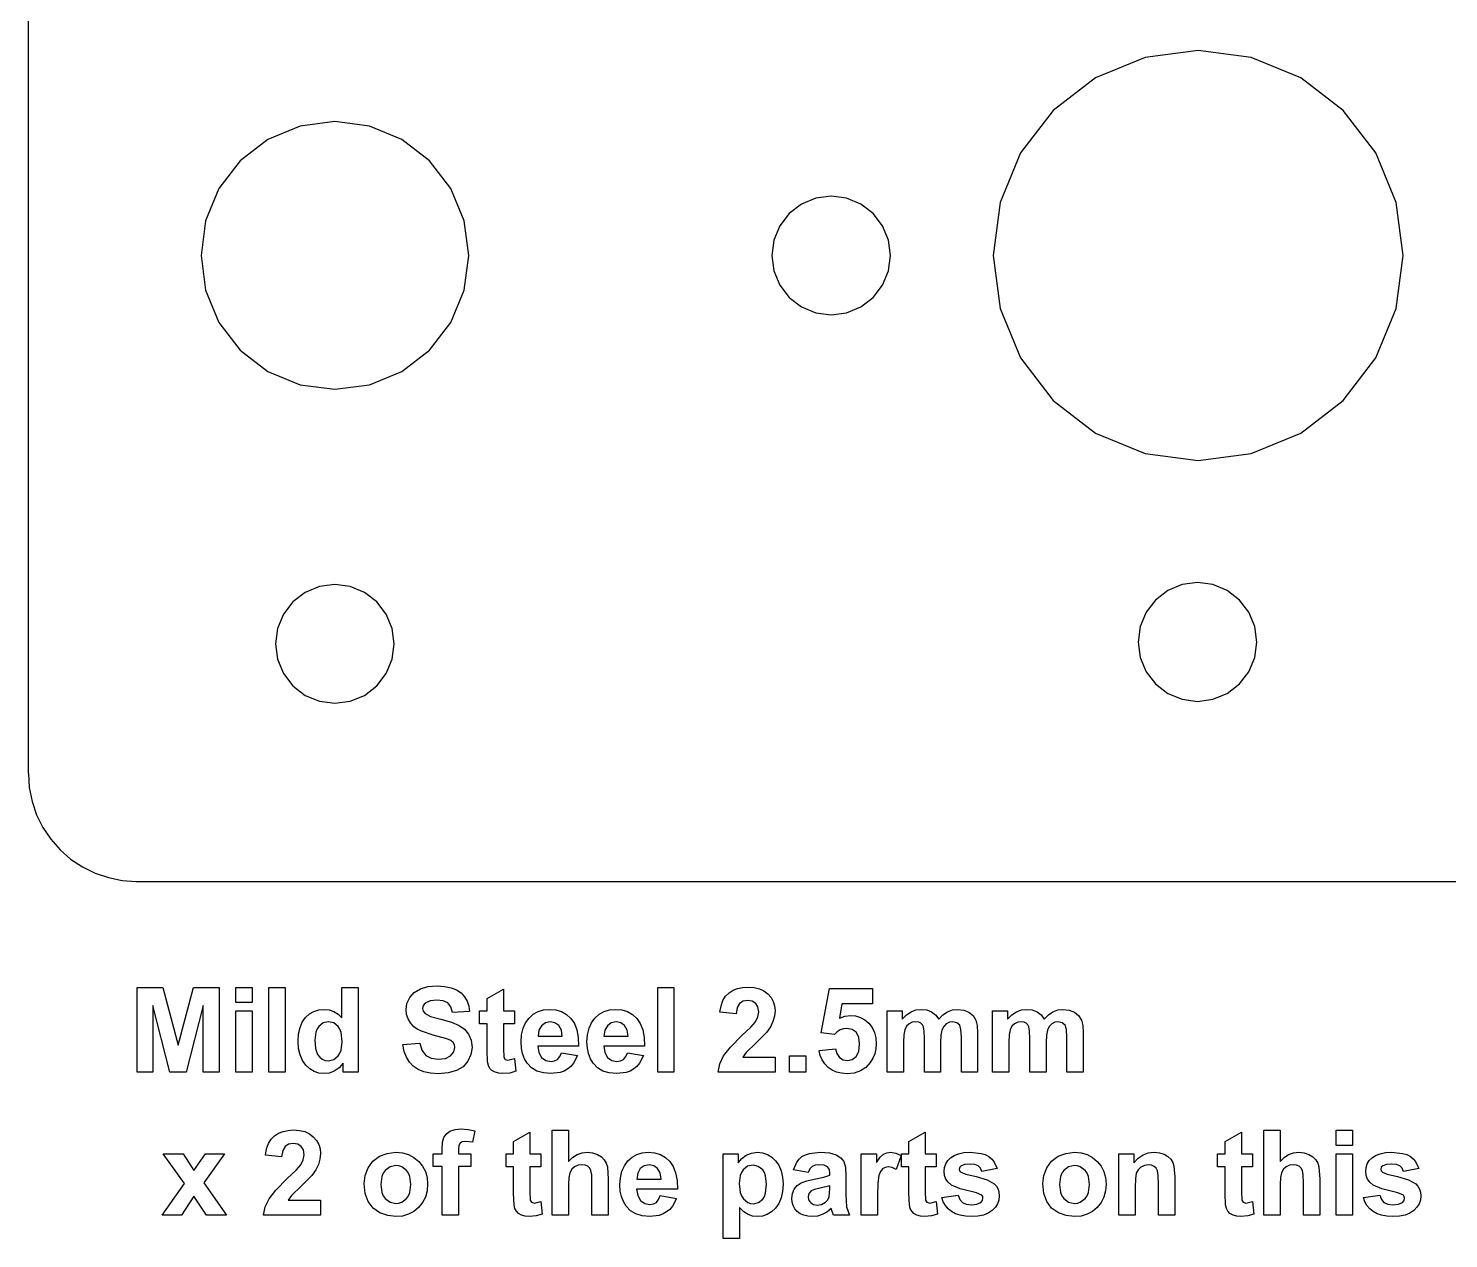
# Model space of a CAD drawing. Header units: millimetres. Extents: x -200 to 3600, y -1100 to 300.
# Drawn here: x 134.3 to 200.1, y -938 to -881.9 of the extents above; entities that cross this region are included whole.
import ezdxf

# ---------------------------------------------------------------- set-up
doc = ezdxf.new("R2010")
doc.units = ezdxf.units.MM
doc.layers.add('Layer0', color=7, linetype='CONTINUOUS', true_color=0xffffff)
doc.layers.add('Mild Steel 2.5mm', color=7, linetype='CONTINUOUS', true_color=0xffffff)

msp = doc.modelspace()

# ---------------------------------------------------------------- linework, layer by layer
at = {"layer": 'Layer0'}
for p, q in [((134.317, -916.424), (134.317, -860.982)), ((188.517, -882.924), (186.058, -883.248)), ((190.975, -883.248), (188.517, -882.924)), ((186.058, -883.248), (183.767, -884.197)), ((193.267, -884.197), (190.975, -883.248)), ((183.767, -884.197), (181.799, -885.706)), ((195.234, -885.706), (193.267, -884.197)), ((181.799, -885.706), (180.289, -887.674)), ((196.744, -887.674), (195.234, -885.706)), ((148.517, -886.224), (146.912, -886.435)), ((150.121, -886.435), (148.517, -886.224)), ((146.912, -886.435), (145.417, -887.055)), ((151.617, -887.055), (150.121, -886.435)), ((145.417, -887.055), (144.133, -888.04)), ((152.901, -888.04), (151.617, -887.055)), ((180.289, -887.674), (179.34, -889.965)), ((197.693, -889.965), (196.744, -887.674)), ((144.133, -888.04), (143.147, -889.324)), ((153.886, -889.324), (152.901, -888.04)), ((143.147, -889.324), (142.528, -890.819)), ((154.505, -890.819), (153.886, -889.324)), ((170.142, -890.042), (169.572, -890.479)), ((170.805, -889.768), (170.142, -890.042)), ((171.517, -889.674), (170.805, -889.768)), ((172.228, -889.768), (171.517, -889.674)), ((172.892, -890.042), (172.228, -889.768)), ((173.461, -890.479), (172.892, -890.042)), ((179.34, -889.965), (179.017, -892.424)), ((198.017, -892.424), (197.693, -889.965)), ((142.528, -890.819), (142.317, -892.424)), ((154.717, -892.424), (154.505, -890.819)), ((169.572, -890.479), (169.135, -891.049)), ((173.898, -891.049), (173.461, -890.479)), ((169.135, -891.049), (168.86, -891.712)), ((174.173, -891.712), (173.898, -891.049)), ((168.86, -891.712), (168.767, -892.424)), ((174.267, -892.424), (174.173, -891.712)), ((142.317, -892.424), (142.528, -894.029)), ((154.505, -894.029), (154.717, -892.424)), ((168.767, -892.424), (168.86, -893.136)), ((174.173, -893.136), (174.267, -892.424)), ((179.017, -892.424), (179.34, -894.883)), ((197.693, -894.883), (198.017, -892.424)), ((168.86, -893.136), (169.135, -893.799)), ((173.898, -893.799), (174.173, -893.136)), ((142.528, -894.029), (143.147, -895.524)), ((153.886, -895.524), (154.505, -894.029)), ((169.135, -893.799), (169.572, -894.368)), ((173.461, -894.368), (173.898, -893.799)), ((169.572, -894.368), (170.142, -894.805)), ((170.142, -894.805), (170.805, -895.08)), ((172.228, -895.08), (172.892, -894.805)), ((172.892, -894.805), (173.461, -894.368)), ((179.34, -894.883), (180.289, -897.174)), ((196.744, -897.174), (197.693, -894.883)), ((143.147, -895.524), (144.133, -896.808)), ((152.901, -896.808), (153.886, -895.524)), ((170.805, -895.08), (171.517, -895.174)), ((171.517, -895.174), (172.228, -895.08)), ((144.133, -896.808), (145.417, -897.793)), ((151.617, -897.793), (152.901, -896.808)), ((180.289, -897.174), (181.799, -899.141)), ((195.234, -899.141), (196.744, -897.174)), ((145.417, -897.793), (146.912, -898.413)), ((150.121, -898.413), (151.617, -897.793)), ((146.912, -898.413), (148.517, -898.624)), ((148.517, -898.624), (150.121, -898.413)), ((181.799, -899.141), (183.767, -900.651)), ((193.267, -900.651), (195.234, -899.141)), ((183.767, -900.651), (186.058, -901.6)), ((190.975, -901.6), (193.267, -900.651)), ((186.058, -901.6), (188.517, -901.924)), ((188.517, -901.924), (190.975, -901.6)), ((147.142, -908.042), (146.572, -908.479)), ((147.805, -907.768), (147.142, -908.042)), ((148.517, -907.674), (147.805, -907.768)), ((149.228, -907.768), (148.517, -907.674)), ((149.892, -908.042), (149.228, -907.768)), ((150.461, -908.479), (149.892, -908.042)), ((187.108, -907.952), (186.538, -908.389)), ((187.771, -907.677), (187.108, -907.952)), ((188.483, -907.584), (187.771, -907.677)), ((189.195, -907.677), (188.483, -907.584)), ((189.858, -907.952), (189.195, -907.677)), ((190.427, -908.389), (189.858, -907.952)), ((146.572, -908.479), (146.135, -909.049)), ((150.898, -909.049), (150.461, -908.479)), ((186.538, -908.389), (186.101, -908.959)), ((190.864, -908.959), (190.427, -908.389)), ((146.135, -909.049), (145.86, -909.712)), ((151.173, -909.712), (150.898, -909.049)), ((186.101, -908.959), (185.827, -909.622)), ((191.139, -909.622), (190.864, -908.959)), ((145.86, -909.712), (145.767, -910.424)), ((151.267, -910.424), (151.173, -909.712)), ((185.827, -909.622), (185.733, -910.334)), ((191.233, -910.334), (191.139, -909.622)), ((145.767, -910.424), (145.86, -911.136)), ((151.173, -911.136), (151.267, -910.424)), ((185.733, -910.334), (185.827, -911.045)), ((191.139, -911.045), (191.233, -910.334)), ((145.86, -911.136), (146.135, -911.799)), ((150.898, -911.799), (151.173, -911.136)), ((185.827, -911.045), (186.101, -911.709)), ((190.864, -911.709), (191.139, -911.045)), ((146.135, -911.799), (146.572, -912.368)), ((150.461, -912.368), (150.898, -911.799)), ((186.101, -911.709), (186.538, -912.278)), ((190.427, -912.278), (190.864, -911.709)), ((146.572, -912.368), (147.142, -912.805)), ((149.892, -912.805), (150.461, -912.368)), ((186.538, -912.278), (187.108, -912.715)), ((189.858, -912.715), (190.427, -912.278)), ((147.142, -912.805), (147.805, -913.08)), ((147.805, -913.08), (148.517, -913.174)), ((148.517, -913.174), (149.228, -913.08)), ((149.228, -913.08), (149.892, -912.805)), ((187.108, -912.715), (187.771, -912.99)), ((187.771, -912.99), (188.483, -913.084)), ((188.483, -913.084), (189.195, -912.99)), ((189.195, -912.99), (189.858, -912.715)), ((134.317, -916.424), (134.359, -917.076)), ((134.359, -917.076), (134.487, -917.718)), ((134.487, -917.718), (134.697, -918.337)), ((134.697, -918.337), (134.987, -918.924)), ((134.987, -918.924), (135.35, -919.468)), ((135.35, -919.468), (135.781, -919.959)), ((135.781, -919.959), (136.273, -920.391)), ((136.273, -920.391), (136.817, -920.754)), ((136.817, -920.754), (137.403, -921.043)), ((137.403, -921.043), (138.023, -921.253)), ((138.023, -921.253), (138.664, -921.381)), ((138.664, -921.381), (139.317, -921.424)), ((139.317, -921.424), (237.717, -921.424))]:
    msp.add_line(p, q, dxfattribs=at)
at = {"layer": 'Mild Steel 2.5mm'}
for p, q in [((139.351, -930.269), (139.351, -926.336)), ((139.351, -926.336), (140.54, -926.336)), ((140.54, -926.336), (141.253, -929.019)), ((141.253, -929.019), (141.959, -926.336)), ((141.959, -926.336), (143.15, -926.336)), ((143.15, -926.336), (143.15, -930.269)), ((143.933, -927.034), (143.933, -926.336)), ((143.933, -926.336), (144.687, -926.336)), ((144.687, -926.336), (144.687, -927.034)), ((145.46, -930.269), (145.46, -926.336)), ((145.46, -926.336), (146.214, -926.336)), ((146.214, -926.336), (146.214, -930.269)), ((148.846, -927.753), (148.846, -926.336)), ((148.846, -926.336), (149.599, -926.336)), ((149.599, -926.336), (149.599, -930.269)), ((152.194, -926.574), (152.477, -926.406)), ((152.477, -926.406), (152.831, -926.303)), ((152.831, -926.303), (153.251, -926.269)), ((153.251, -926.269), (153.598, -926.289)), ((153.598, -926.289), (153.9, -926.35)), ((153.9, -926.35), (154.155, -926.452)), ((154.155, -926.452), (154.365, -926.594)), ((155.569, -926.854), (156.325, -926.414)), ((156.325, -926.414), (156.325, -927.42)), ((163.475, -930.269), (163.475, -926.336)), ((163.475, -926.336), (164.229, -926.336)), ((164.229, -926.336), (164.229, -930.269)), ((166.78, -926.591), (166.968, -926.472)), ((166.968, -926.472), (167.178, -926.388)), ((167.178, -926.388), (167.411, -926.337)), ((167.411, -926.337), (167.665, -926.32)), ((167.665, -926.32), (167.941, -926.34)), ((167.941, -926.34), (168.185, -926.398)), ((168.185, -926.398), (168.398, -926.497)), ((168.398, -926.497), (168.58, -926.634)), ((171.051, -928.437), (171.437, -926.39)), ((171.437, -926.39), (173.43, -926.39)), ((173.43, -926.39), (173.43, -927.095)), ((140.867, -930.269), (140.089, -927.173)), ((140.089, -927.173), (140.089, -930.269)), ((142.412, -927.173), (141.632, -930.269)), ((142.412, -930.269), (142.412, -927.173)), ((144.687, -927.034), (143.933, -927.034)), ((151.815, -927.366), (151.858, -927.076)), ((151.858, -927.076), (151.986, -926.804)), ((151.986, -926.804), (152.194, -926.574)), ((152.606, -927.175), (152.575, -927.313)), ((152.701, -927.068), (152.606, -927.175)), ((152.934, -926.962), (152.701, -927.068)), ((153.243, -926.926), (152.934, -926.962)), ((153.536, -926.959), (153.243, -926.926)), ((153.746, -927.059), (153.536, -926.959)), ((153.884, -927.234), (153.746, -927.059)), ((154.365, -926.594), (154.53, -926.77)), ((154.53, -926.77), (154.651, -926.973)), ((154.651, -926.973), (154.727, -927.203)), ((155.569, -927.42), (155.569, -926.854)), ((166.41, -927.195), (166.498, -926.95)), ((166.498, -926.95), (166.621, -926.748)), ((166.621, -926.748), (166.78, -926.591)), ((167.271, -927.087), (167.161, -927.276)), ((167.434, -926.981), (167.271, -927.087)), ((167.646, -926.945), (167.434, -926.981)), ((167.859, -926.979), (167.646, -926.945)), ((168.021, -927.081), (167.859, -926.979)), ((168.122, -927.245), (168.021, -927.081)), ((168.58, -926.634), (168.726, -926.8)), ((168.726, -926.8), (168.829, -926.986)), ((168.829, -926.986), (168.892, -927.191)), ((172.009, -927.095), (171.891, -927.763)), ((173.43, -927.095), (172.009, -927.095)), ((143.933, -930.269), (143.933, -927.42)), ((143.933, -927.42), (144.687, -927.42)), ((144.687, -927.42), (144.687, -930.269)), ((147.009, -927.943), (147.158, -927.732)), ((147.158, -927.732), (147.34, -927.568)), ((147.34, -927.568), (147.544, -927.45)), ((147.544, -927.45), (147.77, -927.379)), ((147.77, -927.379), (148.019, -927.356)), ((148.019, -927.356), (148.25, -927.38)), ((148.25, -927.38), (148.465, -927.455)), ((148.465, -927.455), (148.663, -927.579)), ((148.663, -927.579), (148.846, -927.753)), ((151.838, -927.591), (151.815, -927.366)), ((151.906, -927.798), (151.838, -927.591)), ((152.019, -927.986), (151.906, -927.798)), ((152.575, -927.313), (152.604, -927.442)), ((152.604, -927.442), (152.693, -927.551)), ((152.693, -927.551), (152.95, -927.68)), ((152.95, -927.68), (153.422, -927.814)), ((153.422, -927.814), (153.926, -927.953)), ((153.964, -927.495), (153.884, -927.234)), ((154.758, -927.46), (153.964, -927.495)), ((154.727, -927.203), (154.758, -927.46)), ((155.223, -928.021), (155.223, -927.42)), ((155.223, -927.42), (155.569, -927.42)), ((156.325, -927.42), (156.84, -927.42)), ((156.84, -927.42), (156.84, -928.021)), ((157.352, -927.976), (157.514, -927.757)), ((157.514, -927.757), (157.711, -927.581)), ((157.711, -927.581), (157.933, -927.456)), ((157.933, -927.456), (158.179, -927.381)), ((158.179, -927.381), (158.45, -927.356)), ((158.45, -927.356), (158.751, -927.382)), ((158.751, -927.382), (159.019, -927.46)), ((159.019, -927.46), (159.253, -927.592)), ((159.253, -927.592), (159.453, -927.775)), ((159.453, -927.775), (159.613, -928.013)), ((160.407, -927.976), (160.569, -927.757)), ((160.569, -927.757), (160.767, -927.581)), ((160.767, -927.581), (160.988, -927.456)), ((160.988, -927.456), (161.235, -927.381)), ((161.235, -927.381), (161.506, -927.356)), ((161.506, -927.356), (161.807, -927.382)), ((161.807, -927.382), (162.074, -927.46)), ((162.074, -927.46), (162.308, -927.592)), ((162.308, -927.592), (162.509, -927.775)), ((162.509, -927.775), (162.669, -928.013)), ((166.359, -927.484), (166.41, -927.195)), ((167.11, -927.559), (166.359, -927.484)), ((167.161, -927.276), (167.11, -927.559)), ((168.001, -927.93), (168.117, -927.698)), ((168.117, -927.698), (168.156, -927.468)), ((168.156, -927.468), (168.122, -927.245)), ((168.889, -927.674), (168.817, -927.92)), ((168.913, -927.415), (168.889, -927.674)), ((168.892, -927.191), (168.913, -927.415)), ((171.891, -927.763), (172.145, -927.669)), ((172.145, -927.669), (172.406, -927.637)), ((172.406, -927.637), (172.647, -927.66)), ((172.647, -927.66), (172.869, -927.728)), ((172.869, -927.728), (173.072, -927.842)), ((174.109, -927.42), (174.804, -927.42)), ((174.109, -930.269), (174.109, -927.42)), ((174.804, -927.42), (174.804, -927.809)), ((174.804, -927.809), (174.999, -927.611)), ((174.999, -927.611), (175.212, -927.469)), ((175.212, -927.469), (175.443, -927.384)), ((175.443, -927.384), (175.692, -927.356)), ((175.692, -927.356), (175.948, -927.384)), ((175.948, -927.384), (176.167, -927.468)), ((176.167, -927.468), (176.35, -927.61)), ((176.35, -927.61), (176.497, -927.809)), ((176.497, -927.809), (176.692, -927.61)), ((176.692, -927.61), (176.902, -927.468)), ((176.902, -927.468), (177.127, -927.384)), ((177.127, -927.384), (177.366, -927.356)), ((177.366, -927.356), (177.656, -927.387)), ((177.656, -927.387), (177.897, -927.483)), ((177.897, -927.483), (178.087, -927.64)), ((178.087, -927.64), (178.222, -927.857)), ((178.994, -927.42), (179.689, -927.42)), ((178.994, -930.269), (178.994, -927.42)), ((179.689, -927.42), (179.689, -927.809)), ((179.689, -927.809), (179.885, -927.611)), ((179.885, -927.611), (180.098, -927.469)), ((180.098, -927.469), (180.329, -927.384)), ((180.329, -927.384), (180.577, -927.356)), ((180.577, -927.356), (180.833, -927.384)), ((180.833, -927.384), (181.052, -927.468)), ((181.052, -927.468), (181.235, -927.61)), ((181.235, -927.61), (181.382, -927.809)), ((181.382, -927.809), (181.577, -927.61)), ((181.577, -927.61), (181.787, -927.468)), ((181.787, -927.468), (182.012, -927.384)), ((182.012, -927.384), (182.251, -927.356)), ((182.251, -927.356), (182.541, -927.387)), ((182.541, -927.387), (182.783, -927.483)), ((182.783, -927.483), (182.972, -927.64)), ((182.972, -927.64), (183.107, -927.857)), ((146.817, -928.834), (146.839, -928.493)), ((146.839, -928.493), (146.903, -928.196)), ((146.903, -928.196), (147.009, -927.943)), ((147.633, -928.412), (147.587, -928.783)), ((147.689, -928.265), (147.633, -928.412)), ((147.768, -928.146), (147.689, -928.265)), ((147.971, -927.986), (147.768, -928.146)), ((148.218, -927.932), (147.971, -927.986)), ((148.469, -927.986), (148.218, -927.932)), ((148.671, -928.148), (148.469, -927.986)), ((148.749, -928.273), (148.671, -928.148)), ((148.804, -928.433), (148.749, -928.273)), ((148.848, -928.855), (148.804, -928.433)), ((152.178, -928.158), (152.019, -927.986)), ((152.33, -928.268), (152.178, -928.158)), ((152.53, -928.37), (152.33, -928.268)), ((153.074, -928.547), (152.53, -928.37)), ((153.926, -927.953), (154.28, -928.097)), ((154.28, -928.097), (154.527, -928.27)), ((154.527, -928.27), (154.714, -928.497)), ((155.569, -928.021), (155.223, -928.021)), ((155.569, -929.263), (155.569, -928.021)), ((156.84, -928.021), (156.325, -928.021)), ((156.325, -928.021), (156.325, -929.169)), ((157.167, -928.531), (157.236, -928.234)), ((157.236, -928.234), (157.352, -927.976)), ((157.968, -928.324), (157.929, -928.6)), ((158.088, -928.112), (157.968, -928.324)), ((158.27, -927.977), (158.088, -928.112)), ((158.495, -927.932), (158.27, -927.977)), ((158.709, -927.975), (158.495, -927.932)), ((158.887, -928.103), (158.709, -927.975)), ((159.01, -928.312), (158.887, -928.103)), ((159.056, -928.6), (159.01, -928.312)), ((159.613, -928.013), (159.725, -928.307)), ((159.725, -928.307), (159.789, -928.656)), ((160.222, -928.531), (160.292, -928.234)), ((160.292, -928.234), (160.407, -927.976)), ((161.023, -928.324), (160.985, -928.6)), ((161.143, -928.112), (161.023, -928.324)), ((161.326, -927.977), (161.143, -928.112)), ((161.551, -927.932), (161.326, -927.977)), ((161.764, -927.975), (161.551, -927.932)), ((161.943, -928.103), (161.764, -927.975)), ((162.066, -928.312), (161.943, -928.103)), ((162.112, -928.6), (162.066, -928.312)), ((162.669, -928.013), (162.781, -928.307)), ((162.781, -928.307), (162.844, -928.656)), ((167.375, -928.573), (167.787, -928.175)), ((167.787, -928.175), (168.001, -927.93)), ((168.516, -928.423), (168.022, -928.925)), ((168.694, -928.166), (168.516, -928.423)), ((168.817, -927.92), (168.694, -928.166)), ((171.662, -928.525), (171.051, -928.437)), ((171.795, -928.4), (171.662, -928.525)), ((171.937, -928.31), (171.795, -928.4)), ((172.087, -928.256), (171.937, -928.31)), ((172.245, -928.238), (172.087, -928.256)), ((172.48, -928.283), (172.245, -928.238)), ((172.667, -928.419), (172.48, -928.283)), ((172.789, -928.646), (172.667, -928.419)), ((173.072, -927.842), (173.256, -928.002)), ((173.256, -928.002), (173.409, -928.198)), ((173.409, -928.198), (173.518, -928.421)), ((173.518, -928.421), (173.583, -928.672)), ((174.923, -928.297), (174.878, -928.533)), ((175.004, -928.141), (174.923, -928.297)), ((175.123, -928.026), (175.004, -928.141)), ((175.271, -927.956), (175.123, -928.026)), ((175.437, -927.932), (175.271, -927.956)), ((175.567, -927.947), (175.437, -927.932)), ((175.667, -927.991), (175.567, -927.947)), ((175.74, -928.066), (175.667, -927.991)), ((175.791, -928.171), (175.74, -928.066)), ((175.821, -928.366), (175.791, -928.171)), ((175.832, -928.708), (175.821, -928.366)), ((176.647, -928.312), (176.601, -928.552)), ((176.728, -928.148), (176.647, -928.312)), ((176.848, -928.029), (176.728, -928.148)), ((176.992, -927.956), (176.848, -928.029)), ((177.146, -927.932), (176.992, -927.956)), ((177.335, -927.973), (177.146, -927.932)), ((177.468, -928.093), (177.335, -927.973)), ((177.526, -928.292), (177.468, -928.093)), ((177.546, -928.641), (177.526, -928.292)), ((178.222, -927.857), (178.28, -928.096)), ((178.28, -928.096), (178.3, -928.447)), ((178.3, -928.447), (178.3, -930.269)), ((179.809, -928.297), (179.763, -928.533)), ((179.889, -928.141), (179.809, -928.297)), ((180.009, -928.026), (179.889, -928.141)), ((180.157, -927.956), (180.009, -928.026)), ((180.322, -927.932), (180.157, -927.956)), ((180.452, -927.947), (180.322, -927.932)), ((180.552, -927.991), (180.452, -927.947)), ((180.625, -928.066), (180.552, -927.991)), ((180.677, -928.171), (180.625, -928.066)), ((180.707, -928.366), (180.677, -928.171)), ((180.717, -928.708), (180.707, -928.366)), ((181.532, -928.312), (181.486, -928.552)), ((181.614, -928.148), (181.532, -928.312)), ((181.734, -928.029), (181.614, -928.148)), ((181.878, -927.956), (181.734, -928.029)), ((182.031, -927.932), (181.878, -927.956)), ((182.221, -927.973), (182.031, -927.932)), ((182.353, -928.093), (182.221, -927.973)), ((182.412, -928.292), (182.353, -928.093)), ((182.431, -928.641), (182.412, -928.292)), ((183.107, -927.857), (183.166, -928.096)), ((183.166, -928.096), (183.185, -928.447)), ((183.185, -928.447), (183.185, -930.269)), ((146.839, -929.168), (146.817, -928.834)), ((147.587, -928.783), (147.619, -929.176)), ((148.803, -929.24), (148.848, -928.855)), ((151.673, -928.989), (152.446, -928.914)), ((151.732, -929.3), (151.673, -928.989)), ((152.446, -928.914), (152.551, -929.252)), ((153.709, -928.718), (153.074, -928.547)), ((153.883, -928.797), (153.709, -928.718)), ((153.995, -928.889), (153.883, -928.797)), ((154.057, -928.997), (153.995, -928.889)), ((154.028, -929.33), (154.077, -929.126)), ((154.077, -929.126), (154.057, -928.997)), ((154.714, -928.497), (154.832, -928.78)), ((154.871, -929.123), (154.824, -929.451)), ((154.832, -928.78), (154.871, -929.123)), ((157.143, -928.866), (157.167, -928.531)), ((157.161, -929.15), (157.143, -928.866)), ((157.214, -929.408), (157.161, -929.15)), ((159.805, -929.062), (157.916, -929.062)), ((157.916, -929.062), (157.966, -929.36)), ((157.929, -928.6), (159.056, -928.6)), ((159.789, -928.656), (159.805, -929.062)), ((160.199, -928.866), (160.222, -928.531)), ((160.217, -929.15), (160.199, -928.866)), ((160.269, -929.408), (160.217, -929.15)), ((162.86, -929.062), (160.972, -929.062)), ((160.972, -929.062), (161.021, -929.36)), ((160.985, -928.6), (162.112, -928.6)), ((162.844, -928.656), (162.86, -929.062)), ((166.528, -929.516), (166.847, -929.103)), ((166.847, -929.103), (167.375, -928.573)), ((168.022, -928.925), (167.57, -929.36)), ((172.829, -928.962), (172.789, -928.646)), ((172.789, -929.3), (172.829, -928.962)), ((173.583, -928.672), (173.605, -928.949)), ((173.605, -928.949), (173.587, -929.185)), ((174.878, -928.533), (174.863, -928.885)), ((174.863, -928.885), (174.863, -930.269)), ((175.832, -930.269), (175.832, -928.708)), ((176.601, -928.552), (176.585, -928.901)), ((176.585, -928.901), (176.585, -930.269)), ((177.546, -930.269), (177.546, -928.641)), ((179.763, -928.533), (179.748, -928.885)), ((179.748, -928.885), (179.748, -930.269)), ((180.717, -930.269), (180.717, -928.708)), ((181.486, -928.552), (181.471, -928.901)), ((181.471, -928.901), (181.471, -930.269)), ((182.431, -930.269), (182.431, -928.641)), ((146.905, -929.464), (146.839, -929.168)), ((147.014, -929.72), (146.905, -929.464)), ((147.168, -929.938), (147.014, -929.72)), ((147.619, -929.176), (147.713, -929.443)), ((147.713, -929.443), (147.814, -929.572)), ((147.814, -929.572), (147.932, -929.664)), ((147.932, -929.664), (148.069, -929.719)), ((148.069, -929.719), (148.223, -929.738)), ((148.223, -929.738), (148.464, -929.682)), ((148.464, -929.682), (148.666, -929.516)), ((148.666, -929.516), (148.746, -929.392)), ((148.746, -929.392), (148.803, -929.24)), ((151.832, -929.57), (151.732, -929.3)), ((151.971, -929.802), (151.832, -929.57)), ((152.151, -929.994), (151.971, -929.802)), ((152.551, -929.252), (152.729, -929.486)), ((152.729, -929.486), (152.979, -929.622)), ((152.979, -929.622), (153.304, -929.668)), ((153.304, -929.668), (153.641, -929.627)), ((153.641, -929.627), (153.882, -929.506)), ((153.882, -929.506), (154.028, -929.33)), ((154.683, -929.757), (154.457, -930.014)), ((154.824, -929.451), (154.683, -929.757)), ((155.593, -929.794), (155.569, -929.263)), ((155.634, -929.96), (155.593, -929.794)), ((156.325, -929.169), (156.34, -929.576)), ((156.34, -929.576), (156.407, -929.671)), ((156.407, -929.671), (156.534, -929.708)), ((156.534, -929.708), (156.838, -929.636)), ((156.838, -929.636), (156.902, -930.221)), ((157.302, -929.641), (157.214, -929.408)), ((157.425, -929.848), (157.302, -929.641)), ((157.966, -929.36), (158.098, -929.584)), ((158.098, -929.584), (158.294, -929.723)), ((158.294, -929.723), (158.533, -929.77)), ((158.533, -929.77), (158.696, -929.746)), ((158.696, -929.746), (158.831, -929.673)), ((158.831, -929.673), (158.937, -929.547)), ((158.937, -929.547), (159.013, -929.362)), ((159.013, -929.362), (159.764, -929.488)), ((159.764, -929.488), (159.578, -929.852)), ((160.358, -929.641), (160.269, -929.408)), ((160.481, -929.848), (160.358, -929.641)), ((161.021, -929.36), (161.154, -929.584)), ((161.154, -929.584), (161.35, -929.723)), ((161.35, -929.723), (161.589, -929.77)), ((161.589, -929.77), (161.752, -929.746)), ((161.752, -929.746), (161.887, -929.673)), ((161.887, -929.673), (161.992, -929.547)), ((161.992, -929.547), (162.069, -929.362)), ((162.069, -929.362), (162.82, -929.488)), ((162.82, -929.488), (162.633, -929.852)), ((166.356, -929.882), (166.528, -929.516)), ((167.57, -929.36), (167.416, -929.569)), ((167.416, -929.569), (168.913, -929.569)), ((168.913, -929.569), (168.913, -930.269)), ((169.583, -930.269), (169.583, -929.515)), ((169.583, -929.515), (170.337, -929.515)), ((170.337, -929.515), (170.337, -930.269)), ((170.96, -929.258), (171.711, -929.18)), ((171.01, -929.492), (170.96, -929.258)), ((171.096, -929.701), (171.01, -929.492)), ((171.216, -929.885), (171.096, -929.701)), ((171.711, -929.18), (171.775, -929.408)), ((171.775, -929.408), (171.901, -929.584)), ((171.901, -929.584), (172.072, -929.695)), ((172.072, -929.695), (172.266, -929.732)), ((172.266, -929.732), (172.484, -929.684)), ((172.484, -929.684), (172.666, -929.541)), ((172.666, -929.541), (172.789, -929.3)), ((173.446, -929.619), (173.323, -929.816)), ((173.534, -929.409), (173.446, -929.619)), ((173.587, -929.185), (173.534, -929.409)), ((140.089, -930.269), (139.351, -930.269)), ((141.632, -930.269), (140.867, -930.269)), ((143.15, -930.269), (142.412, -930.269)), ((144.687, -930.269), (143.933, -930.269)), ((146.214, -930.269), (145.46, -930.269)), ((147.351, -930.111), (147.168, -929.938)), ((147.553, -930.234), (147.351, -930.111)), ((147.772, -930.309), (147.553, -930.234)), ((148.009, -930.333), (147.772, -930.309)), ((148.249, -930.304), (148.009, -930.333)), ((148.487, -930.214), (148.249, -930.304)), ((148.709, -930.063), (148.487, -930.214)), ((148.899, -929.85), (148.709, -930.063)), ((148.899, -930.269), (148.899, -929.85)), ((149.599, -930.269), (148.899, -930.269)), ((152.372, -930.145), (152.151, -929.994)), ((152.637, -930.253), (152.372, -930.145)), ((152.945, -930.317), (152.637, -930.253)), ((153.296, -930.339), (152.945, -930.317)), ((153.766, -930.303), (153.296, -930.339)), ((154.152, -930.195), (153.766, -930.303)), ((154.457, -930.014), (154.152, -930.195)), ((155.699, -930.088), (155.634, -929.96)), ((155.797, -930.187), (155.699, -930.088)), ((155.939, -930.265), (155.797, -930.187)), ((156.113, -930.316), (155.939, -930.265)), ((156.306, -930.333), (156.113, -930.316)), ((156.622, -930.305), (156.306, -930.333)), ((156.902, -930.221), (156.622, -930.305)), ((157.628, -930.06), (157.425, -929.848)), ((157.878, -930.212), (157.628, -930.06)), ((158.178, -930.303), (157.878, -930.212)), ((158.525, -930.333), (158.178, -930.303)), ((158.955, -930.279), (158.525, -930.333)), ((159.141, -930.212), (158.955, -930.279)), ((159.307, -930.117), (159.141, -930.212)), ((159.453, -929.997), (159.307, -930.117)), ((159.578, -929.852), (159.453, -929.997)), ((160.683, -930.06), (160.481, -929.848)), ((160.934, -930.212), (160.683, -930.06)), ((161.233, -930.303), (160.934, -930.212)), ((161.581, -930.333), (161.233, -930.303)), ((162.011, -930.279), (161.581, -930.333)), ((162.197, -930.212), (162.011, -930.279)), ((162.363, -930.117), (162.197, -930.212)), ((162.508, -929.997), (162.363, -930.117)), ((162.633, -929.852), (162.508, -929.997)), ((164.229, -930.269), (163.475, -930.269)), ((166.27, -930.269), (166.356, -929.882)), ((168.913, -930.269), (166.27, -930.269)), ((170.337, -930.269), (169.583, -930.269)), ((171.37, -930.044), (171.216, -929.885)), ((171.554, -930.172), (171.37, -930.044)), ((171.764, -930.263), (171.554, -930.172)), ((171.998, -930.318), (171.764, -930.263)), ((172.258, -930.336), (171.998, -930.318)), ((172.58, -930.304), (172.258, -930.336)), ((172.865, -930.206), (172.58, -930.304)), ((173.113, -930.043), (172.865, -930.206)), ((173.323, -929.816), (173.113, -930.043)), ((174.863, -930.269), (174.109, -930.269)), ((176.585, -930.269), (175.832, -930.269)), ((178.3, -930.269), (177.546, -930.269)), ((179.748, -930.269), (178.994, -930.269)), ((181.471, -930.269), (180.717, -930.269)), ((183.185, -930.269), (182.431, -930.269)), ((145.717, -933.215), (145.906, -933.096)), ((145.906, -933.096), (146.116, -933.011)), ((146.116, -933.011), (146.348, -932.961)), ((146.348, -932.961), (146.603, -932.944)), ((146.603, -932.944), (146.878, -932.963)), ((146.878, -932.963), (147.123, -933.022)), ((147.123, -933.022), (147.336, -933.12)), ((153.677, -933.132), (153.85, -933.004)), ((153.85, -933.004), (154.083, -932.921)), ((154.083, -932.921), (154.369, -932.893)), ((154.369, -932.893), (154.688, -932.917)), ((154.688, -932.917), (155, -932.989)), ((155, -932.989), (154.898, -933.515)), ((156.795, -933.478), (157.551, -933.038)), ((157.551, -933.038), (157.551, -934.044)), ((158.587, -936.893), (158.587, -932.96)), ((158.587, -932.96), (159.341, -932.96)), ((159.341, -932.96), (159.341, -934.406)), ((175.113, -933.478), (175.869, -933.038)), ((175.869, -933.038), (175.869, -934.044)), ((189.763, -933.478), (190.52, -933.038)), ((190.52, -933.038), (190.52, -934.044)), ((191.555, -936.893), (191.555, -932.96)), ((191.555, -932.96), (192.309, -932.96)), ((192.309, -932.96), (192.309, -934.406)), ((194.914, -933.657), (194.914, -932.96)), ((194.914, -932.96), (195.668, -932.96)), ((195.668, -932.96), (195.668, -933.657)), ((145.348, -933.819), (145.435, -933.573)), ((145.435, -933.573), (145.558, -933.372)), ((145.558, -933.372), (145.717, -933.215)), ((146.208, -933.711), (146.098, -933.9)), ((146.372, -933.604), (146.208, -933.711)), ((146.584, -933.569), (146.372, -933.604)), ((146.797, -933.603), (146.584, -933.569)), ((146.958, -933.704), (146.797, -933.603)), ((147.06, -933.869), (146.958, -933.704)), ((147.336, -933.12), (147.518, -933.258)), ((147.518, -933.258), (147.663, -933.424)), ((147.663, -933.424), (147.767, -933.61)), ((147.767, -933.61), (147.829, -933.814)), ((153.492, -933.829), (153.511, -933.515)), ((153.511, -933.515), (153.569, -933.292)), ((153.569, -933.292), (153.677, -933.132)), ((154.264, -933.66), (154.246, -933.842)), ((154.317, -933.549), (154.264, -933.66)), ((154.411, -933.491), (154.317, -933.549)), ((154.552, -933.472), (154.411, -933.491)), ((154.898, -933.515), (154.552, -933.472)), ((156.795, -934.044), (156.795, -933.478)), ((175.113, -934.044), (175.113, -933.478)), ((189.763, -934.044), (189.763, -933.478)), ((195.668, -933.657), (194.914, -933.657)), ((141.548, -935.425), (140.564, -934.044)), ((140.564, -934.044), (141.484, -934.044)), ((141.484, -934.044), (141.988, -934.827)), ((141.988, -934.827), (142.52, -934.044)), ((143.405, -934.044), (142.439, -935.393)), ((142.52, -934.044), (143.405, -934.044)), ((145.296, -934.108), (145.348, -933.819)), ((146.047, -934.183), (145.296, -934.108)), ((146.098, -933.9), (146.047, -934.183)), ((146.938, -934.553), (147.055, -934.321)), ((147.055, -934.321), (147.094, -934.092)), ((147.094, -934.092), (147.06, -933.869)), ((147.826, -934.298), (147.755, -934.544)), ((147.85, -934.038), (147.826, -934.298)), ((147.829, -933.814), (147.85, -934.038)), ((150.058, -934.701), (150.282, -934.391)), ((150.282, -934.391), (150.583, -934.164)), ((150.583, -934.164), (150.942, -934.026)), ((150.942, -934.026), (151.341, -933.979)), ((151.341, -933.979), (151.649, -934.006)), ((151.649, -934.006), (151.929, -934.084)), ((151.929, -934.084), (152.179, -934.215)), ((152.179, -934.215), (152.4, -934.399)), ((152.4, -934.399), (152.581, -934.623)), ((153.074, -934.044), (153.492, -934.044)), ((153.074, -934.637), (153.074, -934.044)), ((153.492, -934.044), (153.492, -933.829)), ((154.246, -933.842), (154.246, -934.044)), ((154.246, -934.044), (154.809, -934.044)), ((154.809, -934.044), (154.809, -934.637)), ((156.449, -934.645), (156.449, -934.044)), ((156.449, -934.044), (156.795, -934.044)), ((157.551, -934.044), (158.066, -934.044)), ((158.066, -934.044), (158.066, -934.645)), ((159.341, -934.406), (159.532, -934.219)), ((159.532, -934.219), (159.741, -934.086)), ((159.741, -934.086), (159.968, -934.006)), ((159.968, -934.006), (160.212, -933.979)), ((160.212, -933.979), (160.46, -934.003)), ((160.46, -934.003), (160.682, -934.076)), ((160.682, -934.076), (160.865, -934.186)), ((160.865, -934.186), (160.997, -934.323)), ((160.997, -934.323), (161.086, -934.481)), ((161.934, -934.6), (162.096, -934.38)), ((162.096, -934.38), (162.293, -934.205)), ((162.293, -934.205), (162.515, -934.08)), ((162.515, -934.08), (162.761, -934.004)), ((162.761, -934.004), (163.032, -933.979)), ((163.032, -933.979), (163.333, -934.006)), ((163.333, -934.006), (163.601, -934.084)), ((163.601, -934.084), (163.835, -934.215)), ((163.835, -934.215), (164.035, -934.399)), ((164.035, -934.399), (164.195, -934.637)), ((166.506, -934.044), (167.209, -934.044)), ((166.506, -937.977), (166.506, -934.044)), ((167.209, -934.044), (167.209, -934.462)), ((167.209, -934.462), (167.37, -934.268)), ((167.37, -934.268), (167.579, -934.113)), ((167.579, -934.113), (167.825, -934.013)), ((167.825, -934.013), (168.097, -933.979)), ((168.097, -933.979), (168.336, -934.004)), ((168.336, -934.004), (168.556, -934.077)), ((168.556, -934.077), (168.757, -934.198)), ((168.757, -934.198), (168.939, -934.368)), ((168.939, -934.368), (169.091, -934.582)), ((169.92, -934.43), (170.03, -934.29)), ((170.03, -934.29), (170.16, -934.178)), ((170.16, -934.178), (170.318, -934.091)), ((170.318, -934.091), (170.51, -934.029)), ((170.51, -934.029), (170.997, -933.979)), ((170.997, -933.979), (171.437, -934.009)), ((171.437, -934.009), (171.748, -934.099)), ((171.748, -934.099), (171.959, -934.234)), ((171.959, -934.234), (172.096, -934.402)), ((172.096, -934.402), (172.171, -934.662)), ((172.907, -936.893), (172.907, -934.044)), ((172.907, -934.044), (173.608, -934.044)), ((173.608, -934.044), (173.608, -934.449)), ((173.608, -934.449), (173.778, -934.211)), ((173.778, -934.211), (173.931, -934.07)), ((173.931, -934.07), (174.084, -934.002)), ((174.084, -934.002), (174.257, -933.979)), ((174.257, -933.979), (174.51, -934.015)), ((174.51, -934.015), (174.753, -934.121)), ((174.753, -934.121), (174.52, -934.779)), ((174.766, -934.645), (174.766, -934.044)), ((174.766, -934.044), (175.113, -934.044)), ((175.869, -934.044), (176.384, -934.044)), ((176.384, -934.044), (176.384, -934.645)), ((176.819, -934.513), (176.911, -934.365)), ((176.911, -934.365), (177.039, -934.231)), ((177.039, -934.231), (177.205, -934.121)), ((177.205, -934.121), (177.412, -934.042)), ((177.412, -934.042), (177.658, -933.995)), ((177.658, -933.995), (177.946, -933.979)), ((177.946, -933.979), (178.455, -934.027)), ((178.455, -934.027), (178.654, -934.086)), ((178.654, -934.086), (178.815, -934.17)), ((178.815, -934.17), (178.946, -934.276)), ((178.946, -934.276), (179.055, -934.406)), ((179.055, -934.406), (179.206, -934.733)), ((181.5, -934.701), (181.724, -934.391)), ((181.724, -934.391), (182.025, -934.164)), ((182.025, -934.164), (182.384, -934.026)), ((182.384, -934.026), (182.783, -933.979)), ((182.783, -933.979), (183.091, -934.006)), ((183.091, -934.006), (183.371, -934.084)), ((183.371, -934.084), (183.621, -934.215)), ((183.621, -934.215), (183.842, -934.399)), ((183.842, -934.399), (184.023, -934.623)), ((184.84, -936.893), (184.84, -934.044)), ((184.84, -934.044), (185.54, -934.044)), ((185.54, -934.044), (185.54, -934.462)), ((185.54, -934.462), (185.739, -934.251)), ((185.739, -934.251), (185.962, -934.1)), ((185.962, -934.1), (186.208, -934.009)), ((186.208, -934.009), (186.479, -933.979)), ((186.479, -933.979), (186.718, -934.002)), ((186.718, -934.002), (186.935, -934.069)), ((186.935, -934.069), (187.117, -934.171)), ((187.117, -934.171), (187.248, -934.299)), ((187.248, -934.299), (187.338, -934.447)), ((189.417, -934.645), (189.417, -934.044)), ((189.417, -934.044), (189.763, -934.044)), ((190.52, -934.044), (191.035, -934.044)), ((191.035, -934.044), (191.035, -934.645)), ((192.309, -934.406), (192.5, -934.219)), ((192.5, -934.219), (192.709, -934.086)), ((192.709, -934.086), (192.936, -934.006)), ((192.936, -934.006), (193.181, -933.979)), ((193.181, -933.979), (193.428, -934.003)), ((193.428, -934.003), (193.65, -934.076)), ((193.65, -934.076), (193.834, -934.186)), ((193.834, -934.186), (193.966, -934.323)), ((193.966, -934.323), (194.055, -934.481)), ((194.914, -936.893), (194.914, -934.044)), ((194.914, -934.044), (195.668, -934.044)), ((195.668, -934.044), (195.668, -936.893)), ((196.353, -934.513), (196.444, -934.365)), ((196.444, -934.365), (196.572, -934.231)), ((196.572, -934.231), (196.738, -934.121)), ((196.738, -934.121), (196.945, -934.042)), ((196.945, -934.042), (197.192, -933.995)), ((197.192, -933.995), (197.479, -933.979)), ((197.479, -933.979), (197.988, -934.027)), ((197.988, -934.027), (198.187, -934.086)), ((198.187, -934.086), (198.348, -934.17)), ((198.348, -934.17), (198.479, -934.276)), ((198.479, -934.276), (198.588, -934.406)), ((198.588, -934.406), (198.74, -934.733)), ((146.313, -935.197), (146.724, -934.799)), ((146.724, -934.799), (146.938, -934.553)), ((147.453, -935.047), (146.96, -935.549)), ((147.632, -934.79), (147.453, -935.047)), ((147.755, -934.544), (147.632, -934.79)), ((149.873, -935.428), (149.919, -935.058)), ((149.919, -935.058), (150.058, -934.701)), ((150.759, -934.944), (150.696, -935.094)), ((150.847, -934.819), (150.759, -934.944)), ((151.072, -934.65), (150.847, -934.819)), ((151.343, -934.594), (151.072, -934.65)), ((151.485, -934.608), (151.343, -934.594)), ((151.615, -934.65), (151.485, -934.608)), ((151.838, -934.819), (151.615, -934.65)), ((151.926, -934.944), (151.838, -934.819)), ((151.988, -935.093), (151.926, -934.944)), ((152.581, -934.623), (152.71, -934.874)), ((152.71, -934.874), (152.788, -935.153)), ((153.492, -934.637), (153.074, -934.637)), ((153.492, -936.893), (153.492, -934.637)), ((154.809, -934.637), (154.246, -934.637)), ((154.246, -934.637), (154.246, -936.893)), ((156.795, -934.645), (156.449, -934.645)), ((156.795, -935.887), (156.795, -934.645)), ((158.066, -934.645), (157.551, -934.645)), ((157.551, -934.645), (157.551, -935.793)), ((159.409, -934.922), (159.358, -935.15)), ((159.497, -934.762), (159.409, -934.922)), ((159.625, -934.647), (159.497, -934.762)), ((159.783, -934.579), (159.625, -934.647)), ((159.96, -934.556), (159.783, -934.579)), ((160.11, -934.574), (159.96, -934.556)), ((160.233, -934.627), (160.11, -934.574)), ((160.325, -934.711), (160.233, -934.627)), ((160.384, -934.819), (160.325, -934.711)), ((160.416, -935.022), (160.384, -934.819)), ((160.427, -935.388), (160.416, -935.022)), ((161.086, -934.481), (161.142, -934.655)), ((161.142, -934.655), (161.181, -935.221)), ((161.749, -935.155), (161.818, -934.858)), ((161.818, -934.858), (161.934, -934.6)), ((162.55, -934.948), (162.512, -935.224)), ((162.67, -934.736), (162.55, -934.948)), ((162.852, -934.601), (162.67, -934.736)), ((163.078, -934.556), (162.852, -934.601)), ((163.291, -934.599), (163.078, -934.556)), ((163.469, -934.726), (163.291, -934.599)), ((163.592, -934.936), (163.469, -934.726)), ((163.638, -935.224), (163.592, -934.936)), ((164.195, -934.637), (164.307, -934.931)), ((164.307, -934.931), (164.371, -935.28)), ((167.298, -935.053), (167.252, -935.42)), ((167.355, -934.908), (167.298, -935.053)), ((167.434, -934.788), (167.355, -934.908)), ((167.64, -934.628), (167.434, -934.788)), ((167.893, -934.575), (167.64, -934.628)), ((168.137, -934.629), (167.893, -934.575)), ((168.339, -934.792), (168.137, -934.629)), ((168.417, -934.915), (168.339, -934.792)), ((168.473, -935.067), (168.417, -934.915)), ((168.518, -935.457), (168.473, -935.067)), ((169.091, -934.582), (169.199, -934.834)), ((169.199, -934.834), (169.264, -935.124)), ((169.763, -934.789), (169.92, -934.43)), ((170.447, -934.913), (169.763, -934.789)), ((170.528, -934.744), (170.447, -934.913)), ((170.63, -934.635), (170.528, -934.744)), ((170.764, -934.576), (170.63, -934.635)), ((170.944, -934.556), (170.764, -934.576)), ((171.194, -934.579), (170.944, -934.556)), ((171.171, -935.123), (171.456, -935.034)), ((171.349, -934.649), (171.194, -934.579)), ((171.429, -934.772), (171.349, -934.649)), ((171.456, -934.958), (171.429, -934.772)), ((171.456, -935.034), (171.456, -934.958)), ((172.171, -934.662), (172.196, -935.077)), ((173.724, -935.058), (173.677, -935.411)), ((173.799, -934.865), (173.724, -935.058)), ((173.897, -934.743), (173.799, -934.865)), ((174.019, -934.677), (173.897, -934.743)), ((174.166, -934.655), (174.019, -934.677)), ((174.336, -934.686), (174.166, -934.655)), ((174.52, -934.779), (174.336, -934.686)), ((175.113, -934.645), (174.766, -934.645)), ((175.113, -935.887), (175.113, -934.645)), ((176.384, -934.645), (175.869, -934.645)), ((175.869, -934.645), (175.869, -935.793)), ((176.746, -934.854), (176.765, -934.676)), ((176.767, -935.048), (176.746, -934.854)), ((176.765, -934.676), (176.819, -934.513)), ((176.831, -935.219), (176.767, -935.048)), ((177.468, -934.672), (177.447, -934.757)), ((177.447, -934.757), (177.465, -934.832)), ((177.465, -934.832), (177.522, -934.894)), ((177.532, -934.604), (177.468, -934.672)), ((177.522, -934.894), (177.749, -934.985)), ((177.703, -934.542), (177.532, -934.604)), ((177.959, -934.521), (177.703, -934.542)), ((177.749, -934.985), (178.226, -935.106)), ((178.168, -934.543), (177.959, -934.521)), ((178.322, -934.61), (178.168, -934.543)), ((178.429, -934.718), (178.322, -934.61)), ((178.495, -934.865), (178.429, -934.718)), ((179.206, -934.733), (178.495, -934.865)), ((181.315, -935.428), (181.361, -935.058)), ((181.361, -935.058), (181.5, -934.701)), ((182.201, -934.944), (182.138, -935.094)), ((182.289, -934.819), (182.201, -934.944)), ((182.514, -934.65), (182.289, -934.819)), ((182.785, -934.594), (182.514, -934.65)), ((182.927, -934.608), (182.785, -934.594)), ((183.057, -934.65), (182.927, -934.608)), ((183.28, -934.819), (183.057, -934.65)), ((183.368, -934.944), (183.28, -934.819)), ((183.43, -935.093), (183.368, -934.944)), ((184.023, -934.623), (184.152, -934.874)), ((184.152, -934.874), (184.23, -935.153)), ((185.652, -934.948), (185.609, -935.2)), ((185.734, -934.788), (185.652, -934.948)), ((185.865, -934.663), (185.734, -934.788)), ((186.031, -934.583), (185.865, -934.663)), ((186.216, -934.556), (186.031, -934.583)), ((186.358, -934.575), (186.216, -934.556)), ((186.478, -934.631), (186.358, -934.575)), ((186.572, -934.721), (186.478, -934.631)), ((186.635, -934.842), (186.572, -934.721)), ((186.671, -935.059), (186.635, -934.842)), ((186.683, -935.439), (186.671, -935.059)), ((187.338, -934.447), (187.396, -934.615)), ((187.396, -934.615), (187.437, -935.122)), ((189.763, -934.645), (189.417, -934.645)), ((189.763, -935.887), (189.763, -934.645)), ((191.035, -934.645), (190.52, -934.645)), ((190.52, -934.645), (190.52, -935.793)), ((192.377, -934.922), (192.326, -935.15)), ((192.466, -934.762), (192.377, -934.922)), ((192.593, -934.647), (192.466, -934.762)), ((192.751, -934.579), (192.593, -934.647)), ((192.929, -934.556), (192.751, -934.579)), ((193.079, -934.574), (192.929, -934.556)), ((193.201, -934.627), (193.079, -934.574)), ((193.293, -934.711), (193.201, -934.627)), ((193.353, -934.819), (193.293, -934.711)), ((193.385, -935.022), (193.353, -934.819)), ((193.396, -935.388), (193.385, -935.022)), ((194.055, -934.481), (194.111, -934.655)), ((194.111, -934.655), (194.149, -935.221)), ((196.28, -934.854), (196.298, -934.676)), ((196.301, -935.048), (196.28, -934.854)), ((196.298, -934.676), (196.353, -934.513)), ((196.364, -935.219), (196.301, -935.048)), ((197.001, -934.672), (196.98, -934.757)), ((196.98, -934.757), (196.999, -934.832)), ((196.999, -934.832), (197.055, -934.894)), ((197.066, -934.604), (197.001, -934.672)), ((197.055, -934.894), (197.282, -934.985)), ((197.237, -934.542), (197.066, -934.604)), ((197.492, -934.521), (197.237, -934.542)), ((197.282, -934.985), (197.759, -935.106)), ((197.701, -934.543), (197.492, -934.521)), ((197.856, -934.61), (197.701, -934.543)), ((197.963, -934.718), (197.856, -934.61)), ((198.029, -934.865), (197.963, -934.718)), ((198.74, -934.733), (198.029, -934.865)), ((140.521, -936.893), (141.548, -935.425)), ((142.439, -935.393), (143.493, -936.893)), ((145.465, -936.14), (145.785, -935.727)), ((145.785, -935.727), (146.313, -935.197)), ((146.96, -935.549), (146.508, -935.983)), ((149.919, -935.882), (149.873, -935.428)), ((150.696, -935.094), (150.646, -935.468)), ((150.646, -935.468), (150.696, -935.842)), ((152.038, -935.463), (151.988, -935.093)), ((151.988, -935.841), (152.038, -935.463)), ((152.813, -935.46), (152.787, -935.77)), ((152.788, -935.153), (152.813, -935.46)), ((159.358, -935.15), (159.341, -935.466)), ((159.341, -935.466), (159.341, -936.893)), ((160.427, -936.893), (160.427, -935.388)), ((161.181, -935.221), (161.181, -936.893)), ((161.726, -935.49), (161.749, -935.155)), ((161.743, -935.773), (161.726, -935.49)), ((164.387, -935.686), (162.498, -935.686)), ((162.498, -935.686), (162.548, -935.984)), ((162.512, -935.224), (163.638, -935.224)), ((164.371, -935.28), (164.387, -935.686)), ((167.252, -935.42), (167.3, -935.837)), ((168.475, -935.87), (168.518, -935.457)), ((169.264, -935.124), (169.286, -935.452)), ((169.286, -935.452), (169.264, -935.789)), ((169.714, -935.886), (169.801, -935.684)), ((169.801, -935.684), (169.939, -935.517)), ((169.939, -935.517), (170.124, -935.394)), ((170.124, -935.394), (170.378, -935.3)), ((170.378, -935.3), (170.724, -935.219)), ((170.738, -935.706), (170.587, -935.771)), ((170.724, -935.219), (171.171, -935.123)), ((170.997, -935.64), (170.738, -935.706)), ((171.456, -935.525), (170.997, -935.64)), ((171.426, -936.042), (171.456, -935.675)), ((171.456, -935.675), (171.456, -935.525)), ((172.196, -935.077), (172.188, -935.956)), ((173.677, -935.411), (173.661, -936.013)), ((176.936, -935.368), (176.831, -935.219)), ((177.084, -935.495), (176.936, -935.368)), ((177.495, -935.67), (177.084, -935.495)), ((178.241, -935.863), (177.495, -935.67)), ((178.226, -935.106), (178.737, -935.258)), ((178.737, -935.258), (179.067, -935.441)), ((179.067, -935.441), (179.17, -935.552)), ((179.17, -935.552), (179.244, -935.682)), ((179.244, -935.682), (179.288, -935.832)), ((181.361, -935.882), (181.315, -935.428)), ((182.138, -935.094), (182.088, -935.468)), ((182.088, -935.468), (182.138, -935.842)), ((183.48, -935.463), (183.43, -935.093)), ((183.43, -935.841), (183.48, -935.463)), ((184.255, -935.46), (184.229, -935.77)), ((184.23, -935.153), (184.255, -935.46)), ((185.609, -935.2), (185.594, -935.602)), ((185.594, -935.602), (185.594, -936.893)), ((186.683, -936.893), (186.683, -935.439)), ((187.437, -935.122), (187.437, -936.893)), ((192.326, -935.15), (192.309, -935.466)), ((192.309, -935.466), (192.309, -936.893)), ((193.396, -936.893), (193.396, -935.388)), ((194.149, -935.221), (194.149, -936.893)), ((196.47, -935.368), (196.364, -935.219)), ((196.618, -935.495), (196.47, -935.368)), ((197.029, -935.67), (196.618, -935.495)), ((197.774, -935.863), (197.029, -935.67)), ((197.759, -935.106), (198.27, -935.258)), ((198.27, -935.258), (198.6, -935.441)), ((198.6, -935.441), (198.703, -935.552)), ((198.703, -935.552), (198.777, -935.682)), ((198.777, -935.682), (198.821, -935.832)), ((141.988, -936.01), (141.404, -936.893)), ((142.568, -936.893), (141.988, -936.01)), ((145.294, -936.506), (145.465, -936.14)), ((146.508, -935.983), (146.353, -936.193)), ((146.353, -936.193), (147.85, -936.193)), ((147.85, -936.193), (147.85, -936.893)), ((150.058, -936.261), (149.919, -935.882)), ((150.286, -936.562), (150.058, -936.261)), ((150.696, -935.842), (150.759, -935.992)), ((150.759, -935.992), (150.847, -936.117)), ((150.847, -936.117), (151.072, -936.286)), ((151.072, -936.286), (151.343, -936.343)), ((151.343, -936.343), (151.485, -936.329)), ((151.485, -936.329), (151.615, -936.286)), ((151.615, -936.286), (151.838, -936.117)), ((151.838, -936.117), (151.926, -935.992)), ((151.926, -935.992), (151.988, -935.841)), ((152.579, -936.305), (152.396, -936.532)), ((152.709, -936.051), (152.579, -936.305)), ((152.787, -935.77), (152.709, -936.051)), ((156.819, -936.418), (156.795, -935.887)), ((157.551, -935.793), (157.566, -936.199)), ((157.566, -936.199), (157.633, -936.294)), ((157.633, -936.294), (157.76, -936.332)), ((157.76, -936.332), (158.064, -936.26)), ((158.064, -936.26), (158.128, -936.844)), ((161.796, -936.032), (161.743, -935.773)), ((161.884, -936.264), (161.796, -936.032)), ((162.007, -936.472), (161.884, -936.264)), ((162.548, -935.984), (162.681, -936.207)), ((162.681, -936.207), (162.876, -936.347)), ((162.876, -936.347), (163.115, -936.394)), ((163.115, -936.394), (163.278, -936.37)), ((163.278, -936.37), (163.413, -936.297)), ((163.413, -936.297), (163.519, -936.171)), ((163.519, -936.171), (163.595, -935.986)), ((163.595, -935.986), (164.347, -936.112)), ((164.347, -936.112), (164.16, -936.476)), ((167.3, -935.837), (167.359, -935.999)), ((167.359, -935.999), (167.443, -936.129)), ((167.443, -936.129), (167.654, -936.302)), ((167.654, -936.302), (167.775, -936.345)), ((167.775, -936.345), (167.907, -936.359)), ((167.907, -936.359), (168.147, -936.306)), ((168.147, -936.306), (168.344, -936.148)), ((168.344, -936.148), (168.42, -936.026)), ((168.42, -936.026), (168.475, -935.87)), ((169.089, -936.344), (168.937, -936.561)), ((169.198, -936.086), (169.089, -936.344)), ((169.264, -935.789), (169.198, -936.086)), ((169.685, -936.115), (169.714, -935.886)), ((169.701, -936.289), (169.685, -936.115)), ((169.749, -936.448), (169.701, -936.289)), ((170.476, -935.89), (170.439, -936.037)), ((170.439, -936.037), (170.469, -936.184)), ((170.469, -936.184), (170.557, -936.311)), ((170.587, -935.771), (170.476, -935.89)), ((170.557, -936.311), (170.691, -936.397)), ((171.057, -936.392), (171.247, -936.292)), ((171.247, -936.292), (171.36, -936.178)), ((171.36, -936.178), (171.426, -936.042)), ((172.188, -935.956), (172.225, -936.51)), ((173.661, -936.013), (173.661, -936.893)), ((175.137, -936.418), (175.113, -935.887)), ((175.869, -935.793), (175.884, -936.199)), ((175.884, -936.199), (175.951, -936.294)), ((175.951, -936.294), (176.078, -936.332)), ((176.078, -936.332), (176.381, -936.26)), ((176.381, -936.26), (176.446, -936.844)), ((176.642, -936.08), (177.398, -935.965)), ((176.709, -936.272), (176.642, -936.08)), ((176.805, -936.443), (176.709, -936.272)), ((177.398, -935.965), (177.471, -936.158)), ((177.471, -936.158), (177.594, -936.299)), ((177.594, -936.299), (177.771, -936.384)), ((177.771, -936.384), (178.007, -936.413)), ((178.007, -936.413), (178.263, -936.386)), ((178.493, -935.962), (178.241, -935.863)), ((178.263, -936.386), (178.447, -936.305)), ((178.447, -936.305), (178.522, -936.217)), ((178.533, -936.026), (178.493, -935.962)), ((178.522, -936.217), (178.546, -936.104)), ((178.546, -936.104), (178.533, -936.026)), ((179.221, -936.366), (179.119, -936.528)), ((179.283, -936.191), (179.221, -936.366)), ((179.303, -936.002), (179.283, -936.191)), ((179.288, -935.832), (179.303, -936.002)), ((181.5, -936.261), (181.361, -935.882)), ((181.728, -936.562), (181.5, -936.261)), ((182.138, -935.842), (182.201, -935.992)), ((182.201, -935.992), (182.289, -936.117)), ((182.289, -936.117), (182.514, -936.286)), ((182.514, -936.286), (182.785, -936.343)), ((182.785, -936.343), (182.927, -936.329)), ((182.927, -936.329), (183.057, -936.286)), ((183.057, -936.286), (183.28, -936.117)), ((183.28, -936.117), (183.368, -935.992)), ((183.368, -935.992), (183.43, -935.841)), ((184.021, -936.305), (183.838, -936.532)), ((184.151, -936.051), (184.021, -936.305)), ((184.229, -935.77), (184.151, -936.051)), ((189.787, -936.418), (189.763, -935.887)), ((190.52, -935.793), (190.534, -936.199)), ((190.534, -936.199), (190.601, -936.294)), ((190.601, -936.294), (190.729, -936.332)), ((190.729, -936.332), (191.032, -936.26)), ((191.032, -936.26), (191.096, -936.844)), ((196.175, -936.08), (196.931, -935.965)), ((196.242, -936.272), (196.175, -936.08)), ((196.338, -936.443), (196.242, -936.272)), ((196.931, -935.965), (197.005, -936.158)), ((197.005, -936.158), (197.127, -936.299)), ((197.127, -936.299), (197.304, -936.384)), ((197.304, -936.384), (197.54, -936.413)), ((197.54, -936.413), (197.797, -936.386)), ((198.026, -935.962), (197.774, -935.863)), ((197.797, -936.386), (197.98, -936.305)), ((197.98, -936.305), (198.055, -936.217)), ((198.066, -936.026), (198.026, -935.962)), ((198.055, -936.217), (198.08, -936.104)), ((198.08, -936.104), (198.066, -936.026)), ((198.754, -936.366), (198.652, -936.528)), ((198.816, -936.191), (198.754, -936.366)), ((198.836, -936.002), (198.816, -936.191)), ((198.821, -935.832), (198.836, -936.002)), ((141.404, -936.893), (140.521, -936.893)), ((143.493, -936.893), (142.568, -936.893)), ((145.208, -936.893), (145.294, -936.506)), ((147.85, -936.893), (145.208, -936.893)), ((150.599, -936.78), (150.286, -936.562)), ((150.963, -936.913), (150.599, -936.78)), ((151.346, -936.957), (150.963, -936.913)), ((151.649, -936.931), (151.346, -936.957)), ((151.925, -936.851), (151.649, -936.931)), ((152.174, -936.718), (151.925, -936.851)), ((152.396, -936.532), (152.174, -936.718)), ((154.246, -936.893), (153.492, -936.893)), ((156.86, -936.584), (156.819, -936.418)), ((156.925, -936.712), (156.86, -936.584)), ((157.023, -936.81), (156.925, -936.712)), ((157.165, -936.889), (157.023, -936.81)), ((157.339, -936.94), (157.165, -936.889)), ((157.532, -936.957), (157.339, -936.94)), ((157.848, -936.929), (157.532, -936.957)), ((158.128, -936.844), (157.848, -936.929)), ((159.341, -936.893), (158.587, -936.893)), ((161.181, -936.893), (160.427, -936.893)), ((162.21, -936.684), (162.007, -936.472)), ((162.461, -936.836), (162.21, -936.684)), ((162.76, -936.927), (162.461, -936.836)), ((163.107, -936.957), (162.76, -936.927)), ((163.537, -936.903), (163.107, -936.957)), ((163.723, -936.836), (163.537, -936.903)), ((163.889, -936.741), (163.723, -936.836)), ((164.035, -936.621), (163.889, -936.741)), ((164.16, -936.476), (164.035, -936.621)), ((167.467, -936.736), (167.26, -936.541)), ((167.26, -936.541), (167.26, -937.977)), ((167.664, -936.863), (167.467, -936.736)), ((167.867, -936.934), (167.664, -936.863)), ((168.092, -936.957), (167.867, -936.934)), ((168.331, -936.932), (168.092, -936.957)), ((168.551, -936.858), (168.331, -936.932)), ((168.753, -936.735), (168.551, -936.858)), ((168.937, -936.561), (168.753, -936.735)), ((169.828, -936.591), (169.749, -936.448)), ((169.939, -936.718), (169.828, -936.591)), ((170.077, -936.823), (169.939, -936.718)), ((170.239, -936.897), (170.077, -936.823)), ((170.424, -936.942), (170.239, -936.897)), ((170.632, -936.957), (170.424, -936.942)), ((170.874, -936.934), (170.632, -936.957)), ((170.691, -936.397), (170.858, -936.426)), ((170.858, -936.426), (171.057, -936.392)), ((171.102, -936.863), (170.874, -936.934)), ((171.315, -936.746), (171.102, -936.863)), ((171.515, -936.582), (171.315, -936.746)), ((171.542, -936.67), (171.515, -936.582)), ((171.614, -936.893), (171.542, -936.67)), ((172.36, -936.893), (171.614, -936.893)), ((172.225, -936.51), (172.36, -936.893)), ((173.661, -936.893), (172.907, -936.893)), ((175.178, -936.584), (175.137, -936.418)), ((175.243, -936.712), (175.178, -936.584)), ((175.341, -936.81), (175.243, -936.712)), ((175.483, -936.889), (175.341, -936.81)), ((175.656, -936.94), (175.483, -936.889)), ((175.85, -936.957), (175.656, -936.94)), ((176.166, -936.929), (175.85, -936.957)), ((176.446, -936.844), (176.166, -936.929)), ((176.931, -936.592), (176.805, -936.443)), ((177.086, -936.721), (176.931, -936.592)), ((177.271, -936.824), (177.086, -936.721)), ((177.486, -936.898), (177.271, -936.824)), ((177.731, -936.942), (177.486, -936.898)), ((178.007, -936.957), (177.731, -936.942)), ((178.308, -936.94), (178.007, -936.957)), ((178.57, -936.887), (178.308, -936.94)), ((178.792, -936.799), (178.57, -936.887)), ((178.976, -936.675), (178.792, -936.799)), ((179.119, -936.528), (178.976, -936.675)), ((182.041, -936.78), (181.728, -936.562)), ((182.405, -936.913), (182.041, -936.78)), ((182.788, -936.957), (182.405, -936.913)), ((183.091, -936.931), (182.788, -936.957)), ((183.367, -936.851), (183.091, -936.931)), ((183.616, -936.718), (183.367, -936.851)), ((183.838, -936.532), (183.616, -936.718)), ((185.594, -936.893), (184.84, -936.893)), ((187.437, -936.893), (186.683, -936.893)), ((189.828, -936.584), (189.787, -936.418)), ((189.893, -936.712), (189.828, -936.584)), ((189.991, -936.81), (189.893, -936.712)), ((190.133, -936.889), (189.991, -936.81)), ((190.307, -936.94), (190.133, -936.889)), ((190.501, -936.957), (190.307, -936.94)), ((190.816, -936.929), (190.501, -936.957)), ((191.096, -936.844), (190.816, -936.929)), ((192.309, -936.893), (191.555, -936.893)), ((194.149, -936.893), (193.396, -936.893)), ((195.668, -936.893), (194.914, -936.893)), ((196.464, -936.592), (196.338, -936.443)), ((196.619, -936.721), (196.464, -936.592)), ((196.804, -936.824), (196.619, -936.721)), ((197.019, -936.898), (196.804, -936.824)), ((197.265, -936.942), (197.019, -936.898)), ((197.54, -936.957), (197.265, -936.942)), ((197.841, -936.94), (197.54, -936.957)), ((198.103, -936.887), (197.841, -936.94)), ((198.326, -936.799), (198.103, -936.887)), ((198.509, -936.675), (198.326, -936.799)), ((198.652, -936.528), (198.509, -936.675)), ((167.26, -937.977), (166.506, -937.977))]:
    msp.add_line(p, q, dxfattribs=at)

doc.saveas('drawing.dxf')
